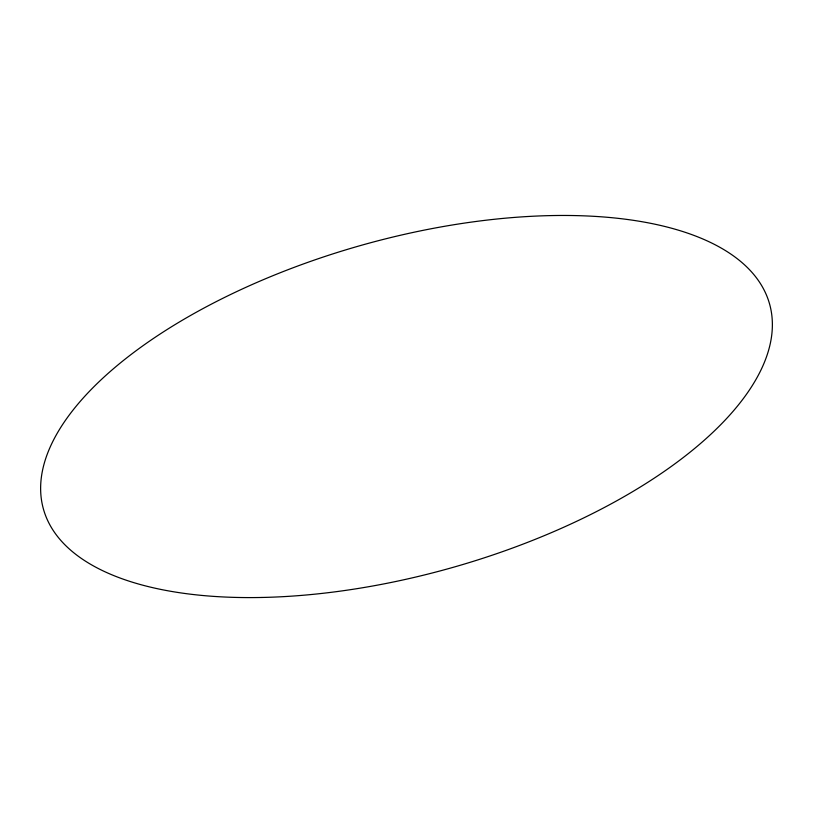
<?xml version="1.0" encoding="UTF-8"?>
<svg xmlns="http://www.w3.org/2000/svg" width="813" height="813" viewBox="0 0 813 813"><rect width="100%" height="100%" fill="white"/><g stroke="black" fill="none" stroke-linecap="round" stroke-linejoin="round"><path stroke-width="1.22" d="M261.979 597.464A377.273 167.427 -15.8 0 0 769.85 304.997A377.273 167.427 -15.8 0 0 187.671 317.121A377.273 167.427 -15.8 0 0 261.979 597.464"/></g></svg>
